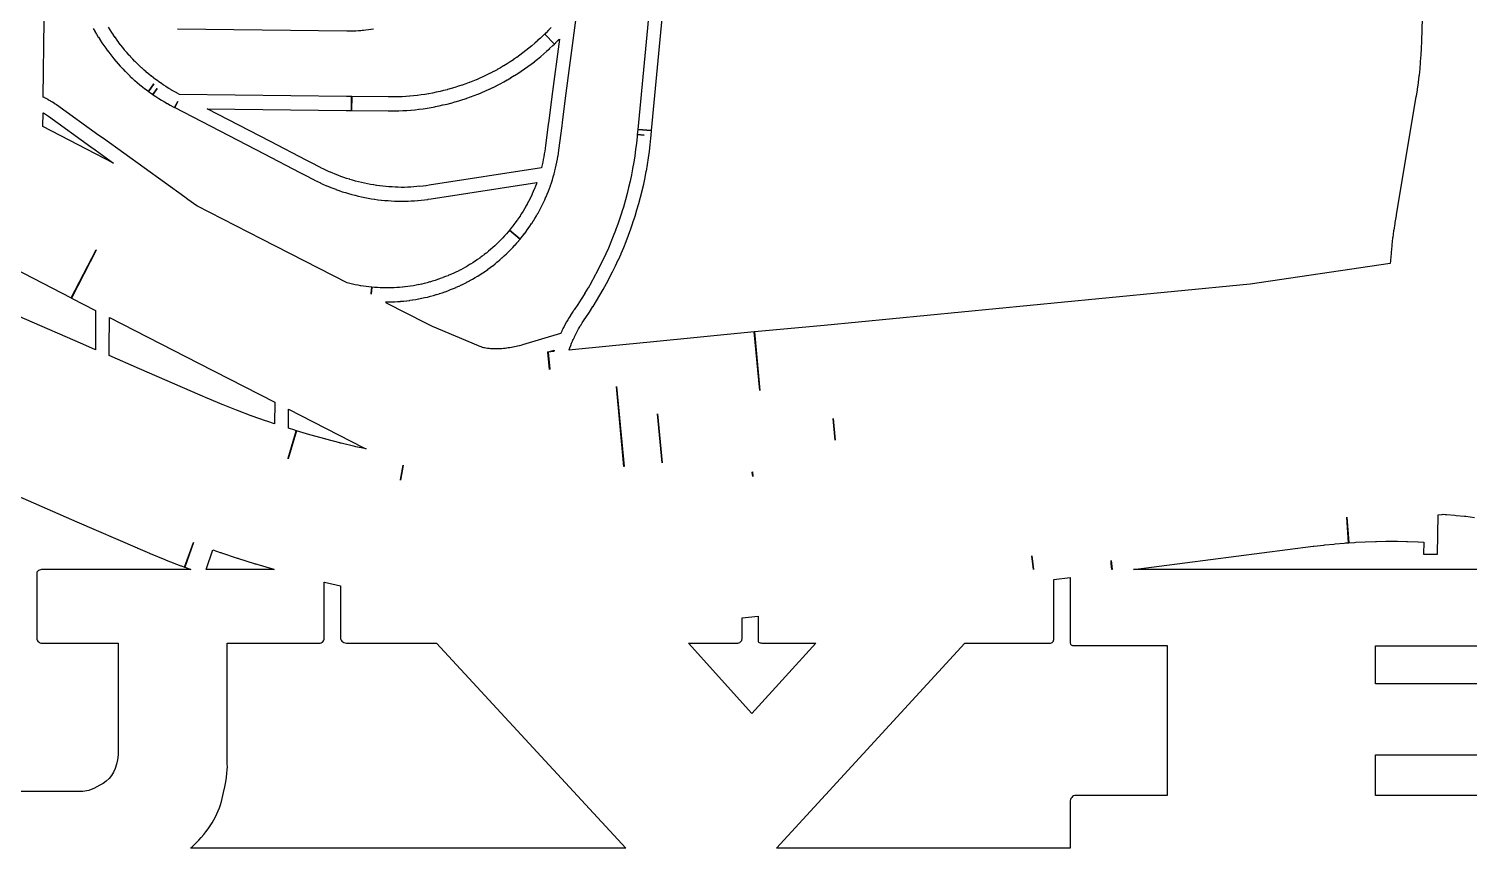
# Model space of a CAD drawing. Extents: x 0 to 1129, y 203 to 1017.
# Drawn here: x 695 to 811.9, y 298.6 to 365.1 of the extents above; entities that cross this region are included whole.
import ezdxf

# ---------------------------------------------------------------- set-up
doc = ezdxf.new("R2010")
doc.units = 0
doc.layers.get('0').update_dxf_attribs({"linetype": 'CONTINUOUS'})

msp = doc.modelspace()

# ---------------------------------------------------------------- linework, layer by layer
at = {"color": 1}
for points in [[(808.422575, 377.734621), (808.006286, 364.082132), (808.006286, 364.05391), (807.978064, 363.461244), (807.985063, 363.461244), (807.949774, 362.967355), (807.914508, 362.40291), (807.907508, 362.339422), (807.872219, 361.838466), (807.86522, 361.838466), (807.808776, 361.295199), (807.801777, 361.224621), (807.745332, 360.737799), (807.731334, 360.67431), (807.660778, 360.180399), (807.653779, 360.11691), (807.576157, 359.615954), (807.569158, 359.573644), (807.569158, 359.566645), (807.554934, 359.559646), (805.960401, 350.006446), (805.953402, 349.971157), (805.946403, 349.935868), (805.946403, 349.914645), (805.946403, 349.886422), (805.847647, 349.3502), (805.847647, 349.321978), (805.840648, 349.286689), (805.755982, 348.743422), (805.748983, 348.7152), (805.748983, 348.679934), (805.67845, 348.136645), (805.67145, 348.108422), (805.67145, 348.0802), (805.607939, 347.536911), (805.60094, 347.501645), (805.60094, 347.473422), (805.544496, 346.916022), (805.537497, 346.8878), (805.537497, 346.852534), (805.495141, 346.309267), (805.495141, 346.281045), (805.495141, 346.245756), (805.481142, 346.041133), (794.121675, 344.340756), (781.83092, 343.162467), (759.549453, 341.010534), (753.905009, 340.481356), (754.34952, 335.740022), (753.883853, 340.481356), (745.45952, 339.648823), (742.383298, 339.352467), (738.862564, 339.006756), (738.869563, 339.027979), (738.869563, 339.034978), (738.926008, 339.1902), (738.933007, 339.1902), (739.00354, 339.380689), (739.074118, 339.557089), (739.074118, 339.564088), (739.116429, 339.66991), (739.144651, 339.726355), (739.144651, 339.733354), (739.215229, 339.888553), (739.222228, 339.902777), (739.306895, 340.065044), (739.306895, 340.079042), (739.384517, 340.234264), (739.384517, 340.241263), (739.462117, 340.396463), (739.469116, 340.410687), (739.560827, 340.572954), (739.645494, 340.728176), (739.645494, 340.735175), (739.744272, 340.897464), (739.737273, 340.897464), (739.836073, 341.052686), (739.843072, 341.066684), (739.927739, 341.21484), (739.941737, 341.221839), (740.03347, 341.370017), (740.047469, 341.384015), (740.153313, 341.532193), (740.174536, 341.567482), (740.174536, 341.574481), (740.223914, 341.63797), (740.223914, 341.644969), (740.520247, 342.075369), (740.520247, 342.082368), (740.809514, 342.533924), (740.823738, 342.540923), (741.091826, 342.992479), (741.10605, 342.992479), (741.10605, 342.999478), (741.374139, 343.451033), (741.374139, 343.458032), (741.642273, 343.916632), (741.649272, 343.93063), (741.903272, 344.396297), (741.910271, 344.403296), (742.157226, 344.868985), (742.157226, 344.882984), (742.397115, 345.355717), (742.404114, 345.355717), (742.636937, 345.835495), (742.643936, 345.842494), (742.643936, 345.849493), (742.862669, 346.329271), (742.862669, 346.33627), (742.876667, 346.33627), (743.088334, 346.823092), (743.088334, 346.830091), (743.095333, 346.830091), (743.299956, 347.324003), (743.299956, 347.331002), (743.497511, 347.817824), (743.497511, 347.824823), (743.695067, 348.325756), (743.878511, 348.833756), (743.878511, 348.840755), (744.054889, 349.341688), (744.054889, 349.348687), (744.224222, 349.856687), (744.224222, 349.863687), (744.379467, 350.371687), (744.379467, 350.385685), (744.520578, 350.893685), (744.534576, 350.893685), (744.534576, 350.900684), (744.661599, 351.415751), (744.661599, 351.42275), (744.675597, 351.42275), (744.795553, 351.937794), (744.795553, 351.944793), (744.795553, 351.951792), (744.922553, 352.466837), (744.922553, 352.473836), (745.035442, 352.995969), (745.035442, 353.002969), (745.134219, 353.52508), (745.134219, 353.532079), (745.141218, 353.532079), (745.225885, 354.061234), (745.225885, 354.068233), (745.317596, 354.590322), (745.317596, 354.597321), (745.388152, 355.126476), (745.388152, 355.133475), (745.458707, 355.662631), (745.458707, 355.66963), (745.508107, 356.198785), (745.508107, 356.213009), (745.508107, 356.220008), (745.52933, 356.403453), (745.56462, 356.805631), (744.442775, 356.904386), (744.400442, 356.502231), (744.964886, 356.45283), (744.400442, 356.495186), (744.393442, 356.318786), (744.393442, 356.297563), (744.329954, 355.789563), (744.336953, 355.789563), (744.26642, 355.281563), (744.26642, 355.274564), (744.195842, 354.766564), (744.195842, 354.759565), (744.118242, 354.251565), (744.118242, 354.244566), (744.026508, 353.74361), (744.026508, 353.722387), (743.927753, 353.228498), (743.927753, 353.221499), (743.814864, 352.720543), (743.814864, 352.713544), (743.701975, 352.205544), (743.701975, 352.198545), (743.574953, 351.697612), (743.581952, 351.697612), (743.440841, 351.2037), (743.440841, 351.196701), (743.29973, 350.702812), (743.29973, 350.688814), (743.144508, 350.209036), (743.144508, 350.195038), (742.989285, 349.71526), (742.989285, 349.701262), (742.982286, 349.701262), (742.82002, 349.221484), (742.82002, 349.207486), (742.813021, 349.207486), (742.636643, 348.727708), (742.636643, 348.71371), (742.453199, 348.240977), (742.453199, 348.233977), (742.255643, 347.7542), (742.255643, 347.747201), (742.058087, 347.281511), (742.058087, 347.267513), (741.846421, 346.801824), (741.846421, 346.794825), (741.620643, 346.336225), (741.620643, 346.329226), (741.394865, 345.870603), (741.394865, 345.856605), (741.162043, 345.397983), (741.155044, 345.390984), (740.915155, 344.939428), (740.908156, 344.932429), (740.6612, 344.480873), (740.6612, 344.473874), (740.4072, 344.036407), (740.400201, 344.022409), (740.132068, 343.584942), (740.139067, 343.584942), (739.856844, 343.140453), (739.856844, 343.133454), (739.574622, 342.710121), (739.574622, 342.703122), (739.285333, 342.279788), (739.285333, 342.272789), (739.243022, 342.209278), (739.2148, 342.173989), (739.2148, 342.16699), (739.101911, 341.997657), (739.094912, 341.997657), (738.98909, 341.828323), (738.98909, 341.821324), (738.883246, 341.651991), (738.869247, 341.644992), (738.763425, 341.468591), (738.671692, 341.292214), (738.657694, 341.292214), (738.657694, 341.285215), (738.565983, 341.108815), (738.467182, 340.932414), (738.467182, 340.925415), (738.375471, 340.749038), (738.368472, 340.734814), (738.283806, 340.558436), (738.283806, 340.551437), (738.192072, 340.36797), (738.192072, 340.360971), (738.185073, 340.346973), (735.087695, 339.422706), (734.960695, 339.387417), (734.953696, 339.387417), (734.840807, 339.352128), (734.826583, 339.352128), (734.70665, 339.316862), (734.699651, 339.316862), (734.579695, 339.288639), (734.572696, 339.288639), (734.452763, 339.260417), (734.325763, 339.232195), (734.318764, 339.232195), (734.205875, 339.210972), (734.205875, 339.217971), (734.071831, 339.189749), (734.064832, 339.189749), (733.944898, 339.17575), (733.9309, 339.17575), (733.818011, 339.154527), (733.804013, 339.154527), (733.691124, 339.147528), (733.677126, 339.147528), (733.55717, 339.126305), (733.550171, 339.126305), (733.430238, 339.119306), (733.416014, 339.119306), (733.296081, 339.119306), (733.289082, 339.119306), (733.162059, 339.112307), (733.15506, 339.112307), (733.042171, 339.112307), (733.035172, 339.112307), (732.90815, 339.112307), (732.90115, 339.112307), (732.77415, 339.112307), (732.767151, 339.112307), (732.647218, 339.119306), (732.63322, 339.119306), (732.520331, 339.119306), (732.506333, 339.119306), (732.3864, 339.126305), (732.379401, 339.126305), (732.245356, 339.147528), (732.245356, 339.140529), (732.132467, 339.154527), (732.125468, 339.154527), (731.998468, 339.17575), (731.991469, 339.17575), (731.970246, 339.17575), (731.878535, 339.211017), (731.836179, 339.225241), (731.730357, 339.260507), (731.652757, 339.28873), (731.589246, 339.316952), (731.525735, 339.345174), (727.786313, 340.918574), (727.313579, 341.158441), (727.30658, 341.158441), (724.061025, 342.823552), (724.054026, 342.837776), (723.976426, 342.922442), (723.990424, 342.922442), (724.223269, 342.922442), (724.237267, 342.922442), (724.470089, 342.922442), (724.484313, 342.922442), (724.717135, 342.929441), (724.731133, 342.929441), (724.963978, 342.950665), (724.977976, 342.950665), (725.203754, 342.957664), (725.210753, 342.964663), (725.224751, 342.964663), (725.450529, 342.985886), (725.457528, 342.985886), (725.697439, 343.014108), (725.704439, 343.014108), (725.944327, 343.035331), (725.944327, 343.049329), (725.951327, 343.049329), (726.184149, 343.070553), (726.191148, 343.070553), (726.191148, 343.084551), (726.431059, 343.11984), (726.438058, 343.11984), (726.67088, 343.162151), (726.677879, 343.162151), (726.910724, 343.204506), (726.924722, 343.204506), (727.1505, 343.260951), (727.157499, 343.260951), (727.390344, 343.310329), (727.397343, 343.310329), (727.630165, 343.37384), (727.637164, 343.37384), (727.862942, 343.437329), (727.87694, 343.437329), (727.87694, 343.444328), (728.102718, 343.507839), (728.109717, 343.507839), (728.335495, 343.578394), (728.342494, 343.578394), (728.349493, 343.585394), (728.568204, 343.655972), (728.582202, 343.655972), (728.800936, 343.733572), (728.807935, 343.733572), (729.026668, 343.811171), (729.040666, 343.825395), (729.047666, 343.825395), (729.266377, 343.910062), (729.48511, 344.001773), (729.499108, 344.001773), (729.499108, 344.008772), (729.717819, 344.093439), (729.724818, 344.107663), (729.936485, 344.192329), (729.943484, 344.199329), (730.155173, 344.298106), (730.169172, 344.305105), (730.176171, 344.305105), (730.387837, 344.410927), (730.599504, 344.51675), (730.606503, 344.51675), (730.606503, 344.530974), (730.818147, 344.636796), (730.825146, 344.643795), (731.036813, 344.756684), (731.036813, 344.763683), (731.241413, 344.883616), (731.248412, 344.883616), (731.248412, 344.890615), (731.453034, 345.003504), (731.460033, 345.010503), (731.664633, 345.13748), (731.664633, 345.144479), (731.671632, 345.144479), (731.869188, 345.271479), (731.876187, 345.278479), (732.080787, 345.412545), (732.080787, 345.419545), (732.271298, 345.553611), (732.285296, 345.56061), (732.475808, 345.701722), (732.482807, 345.701722), (732.666274, 345.8499), (732.680272, 345.8499), (732.863739, 345.998078), (732.870738, 345.998078), (733.047116, 346.153277), (733.054115, 346.160276), (733.244604, 346.315498), (733.251603, 346.315498), (733.428003, 346.477788), (733.435002, 346.484787), (733.61138, 346.647076), (733.78778, 346.802275), (733.78778, 346.809274), (733.794779, 346.809274), (733.964112, 346.978608), (733.971111, 346.985607), (734.140445, 347.15494), (734.309778, 347.331318), (734.316777, 347.338317), (734.479066, 347.50765), (734.479066, 347.514649), (734.486065, 347.514649), (734.64131, 347.69105), (734.64131, 347.698049), (734.803577, 347.874426), (734.803577, 347.88865), (734.902354, 347.994472), (734.03451, 348.721183), (733.949843, 348.622428), (733.942844, 348.608204), (733.787622, 348.445938), (733.80162, 348.445938), (733.646398, 348.276604), (733.639399, 348.269605), (733.498287, 348.114406), (733.491288, 348.107406), (733.343133, 347.952184), (733.328909, 347.938186), (733.180754, 347.790008), (733.173754, 347.783009), (733.011465, 347.634854), (732.856243, 347.472564), (732.849244, 347.472564), (732.686978, 347.324409), (732.679978, 347.31741), (732.510645, 347.176299), (732.503646, 347.162301), (732.341357, 347.035301), (732.334358, 347.021302), (732.165025, 346.880191), (732.158025, 346.880191), (731.988692, 346.753191), (731.981693, 346.739193), (731.805293, 346.612193), (731.798294, 346.598195), (731.62896, 346.478262), (731.621961, 346.471263), (731.438494, 346.344263), (731.248006, 346.224329), (731.241006, 346.210105), (731.064629, 346.097217), (731.05763, 346.090217), (730.874163, 345.977329), (730.860164, 345.96333), (730.676697, 345.857508), (730.669698, 345.850509), (730.486254, 345.744687), (730.472256, 345.737688), (730.2747, 345.631866), (730.2747, 345.624867), (730.084189, 345.526089), (730.07719, 345.526089), (729.886678, 345.420244), (729.87268, 345.420244), (729.682169, 345.321489), (729.67517, 345.321489), (729.477614, 345.222689), (729.470615, 345.222689), (729.265993, 345.130978), (729.265993, 345.137977), (729.061393, 345.046266), (729.054394, 345.039267), (728.849771, 344.961645), (728.842772, 344.961645), (728.638172, 344.884022), (728.638172, 344.870024), (728.631173, 344.870024), (728.426551, 344.799446), (728.419552, 344.799446), (728.214952, 344.721846), (728.207953, 344.721846), (728.00333, 344.65129), (728.00333, 344.65829), (727.78462, 344.587757), (727.77762, 344.587757), (727.565954, 344.517178), (727.565954, 344.531402), (727.354287, 344.467891), (727.347288, 344.467891), (727.135644, 344.411447), (727.128645, 344.411447), (726.916978, 344.362069), (726.90298, 344.362069), (726.691313, 344.305625), (726.691313, 344.319623), (726.47258, 344.270245), (726.253869, 344.227912), (726.24687, 344.227912), (726.021092, 344.192646), (726.014093, 344.192646), (725.802426, 344.157356), (725.795427, 344.157356), (725.576716, 344.129134), (725.562718, 344.129134), (725.351051, 344.107911), (725.344052, 344.107911), (725.125341, 344.086688), (725.118342, 344.086688), (724.906698, 344.07269), (724.892474, 344.07269), (724.673763, 344.058692), (724.666764, 344.058692), (724.45512, 344.051692), (724.433897, 344.051692), (724.22223, 344.051692), (724.215231, 344.051692), (724.003587, 344.051692), (723.989363, 344.051692), (723.777719, 344.051692), (723.763495, 344.051692), (723.544784, 344.058692), (723.537785, 344.058692), (723.319074, 344.07269), (723.305076, 344.07269), (723.093409, 344.086688), (723.08641, 344.086688), (722.874766, 344.107911), (722.825366, 343.543467), (722.818366, 343.536468), (722.818366, 343.635245), (722.860677, 344.107979), (722.641966, 344.129202), (722.634967, 344.129202), (722.409189, 344.157424), (722.40219, 344.157424), (722.190524, 344.185646), (722.183524, 344.185646), (721.97188, 344.220935), (721.964881, 344.220935), (721.753215, 344.263246), (721.731991, 344.263246), (721.520347, 344.305602), (721.513348, 344.305602), (721.301682, 344.35498), (721.294682, 344.35498), (721.082993, 344.404357), (721.075994, 344.404357), (720.864327, 344.460802), (713.95695, 348.002713), (708.672327, 350.712047), (707.952661, 351.234135), (707.952661, 351.220137), (707.705705, 351.410626), (707.698706, 351.410626), (701.10175, 356.159026), (700.734861, 356.413026), (700.734861, 356.420025), (697.298817, 358.896536), (697.284819, 358.896536), (697.207196, 358.960025), (697.200197, 358.960025), (697.200197, 358.967024), (697.108486, 359.016424), (697.108486, 359.030422), (697.101487, 359.030422), (697.016821, 359.086867), (697.002822, 359.086867), (696.918156, 359.150378), (696.911157, 359.150378), (696.819423, 359.206823), (696.812424, 359.213822), (696.713669, 359.263222), (696.614868, 359.319666), (696.614868, 359.326665), (696.607869, 359.326665), (696.509092, 359.38311), (696.417358, 359.43251), (696.40336, 359.43251), (696.318693, 359.474821), (696.311694, 359.489045), (696.297696, 359.489045), (696.220073, 359.524311), (696.220073, 359.53831), (696.30474, 365.775421)], [(745.517297, 368.30788), (744.437808, 356.913169), (745.559652, 356.807347), (746.646185, 368.209124)], [(700.277029, 365.098155), (700.411096, 364.86531), (700.411096, 364.858311), (700.54514, 364.639578), (700.552139, 364.62558), (700.686184, 364.399802), (700.693183, 364.392803), (700.827227, 364.167025), (700.834226, 364.167025), (700.834226, 364.160026), (700.975337, 363.941315), (700.982336, 363.941315), (701.123447, 363.722604), (701.130447, 363.70838), (701.285691, 363.496736), (701.285691, 363.489737), (701.29269, 363.489737), (701.440846, 363.27807), (701.440846, 363.271071), (701.447845, 363.271071), (701.610111, 363.059382), (701.779445, 362.847738), (701.779445, 362.840738), (701.941734, 362.636116), (701.955732, 362.629117), (702.117999, 362.431561), (702.117999, 362.424562), (702.132223, 362.424562), (702.294489, 362.227007), (702.294489, 362.220008), (702.308487, 362.220008), (702.470776, 362.029519), (702.484775, 362.015295), (702.668242, 361.824806), (702.668242, 361.817807), (702.851663, 361.627318), (702.858663, 361.620319), (703.049151, 361.436897), (703.05615, 361.436897), (703.239595, 361.25343), (703.246594, 361.239432), (703.437105, 361.063032), (703.444104, 361.063032), (703.444104, 361.056033), (703.634616, 360.8867), (703.648614, 360.8797), (703.839103, 360.703323), (703.846102, 360.703323), (704.050724, 360.53399), (704.050724, 360.52699), (704.057723, 360.52699), (704.262323, 360.357657), (704.269322, 360.357657), (704.473945, 360.202435), (704.473945, 360.195436), (704.480944, 360.195436), (704.69261, 360.033147), (704.756122, 359.983746), (705.20061, 360.597591), (704.77021, 359.983746), (704.918388, 359.870858), (705.101833, 359.74388), (705.45461, 360.237746), (705.12301, 359.729746), (705.144234, 359.715748), (705.3559, 359.56757), (705.362899, 359.56757), (705.588677, 359.419392), (705.595676, 359.419392), (705.814387, 359.278281), (705.821386, 359.278281), (706.047164, 359.13717), (706.054163, 359.13717), (706.279941, 359.003126), (706.293939, 359.003126), (706.519717, 358.869082), (706.526716, 358.869082), (706.759561, 358.749126), (706.879494, 358.67857), (707.147605, 359.179526), (706.886538, 358.671526), (714.139649, 354.91797), (717.03245, 353.422193), (717.413427, 353.224637), (718.182494, 352.815392), (718.182494, 352.829616), (718.224827, 352.801394), (718.231826, 352.801394), (718.464671, 352.674372), (718.47167, 352.674372), (718.711536, 352.561483), (718.718535, 352.554484), (718.958424, 352.448639), (718.965423, 352.448639), (719.205335, 352.342817), (719.212334, 352.335818), (719.452223, 352.237063), (719.459222, 352.237063), (719.459222, 352.230063), (719.706155, 352.131286), (719.713154, 352.131286), (719.953021, 352.046619), (719.96002, 352.032621), (720.206953, 351.947954), (720.213952, 351.947954), (720.460885, 351.856221), (720.475109, 351.856221), (720.729109, 351.778621), (720.736108, 351.778621), (720.983064, 351.701021), (720.990063, 351.701021), (721.251107, 351.630443), (721.258106, 351.630443), (721.50504, 351.55991), (721.512039, 351.55991), (721.766039, 351.496399), (721.780037, 351.496399), (722.034037, 351.432887), (722.041036, 351.432887), (722.295036, 351.38351), (722.30926, 351.38351), (722.30926, 351.376511), (722.56326, 351.327133), (722.570259, 351.327133), (722.577258, 351.327133), (722.838325, 351.2848), (722.845324, 351.2848), (723.099324, 351.242466), (723.106323, 351.242466), (723.367368, 351.207177), (723.374367, 351.207177), (723.381366, 351.207177), (723.635366, 351.171911), (723.649364, 351.171911), (723.903364, 351.143689), (723.910363, 351.143689), (723.917362, 351.143689), (724.178407, 351.12969), (724.185406, 351.12969), (724.446473, 351.108467), (724.714584, 351.094243), (724.721583, 351.094243), (724.728582, 351.094243), (724.982582, 351.094243), (724.99658, 351.094243), (725.25058, 351.080245), (725.257579, 351.080245), (725.525713, 351.080245), (725.532712, 351.080245), (725.539711, 351.080245), (725.793711, 351.094243), (725.807935, 351.094243), (726.061935, 351.101242), (726.068934, 351.101242), (726.075933, 351.101242), (726.337, 351.115241), (726.343999, 351.115241), (726.605044, 351.136464), (726.619042, 351.136464), (726.873042, 351.164686), (726.880041, 351.164686), (727.148129, 351.185909), (727.148129, 351.199907), (727.155129, 351.199907), (727.409129, 351.22113), (727.416128, 351.22113), (727.430126, 351.235129), (727.684126, 351.270418), (736.249593, 352.596862), (736.221371, 352.512195), (736.221371, 352.505196), (736.143748, 352.300596), (736.143748, 352.293597), (736.136749, 352.293597), (736.059127, 352.088975), (735.967416, 351.884353), (735.967416, 351.877353), (735.882749, 351.672754), (735.882749, 351.665754), (735.783949, 351.468199), (735.783949, 351.4612), (735.685194, 351.270711), (735.685194, 351.256713), (735.579349, 351.066202), (735.579349, 351.059202), (735.473504, 350.861647), (735.473504, 350.854648), (735.367682, 350.671181), (735.360683, 350.657183), (735.254861, 350.466671), (735.254861, 350.459672), (735.141972, 350.269161), (735.141972, 350.262162), (735.014972, 350.078695), (735.021971, 350.078695), (734.902038, 349.895273), (734.895039, 349.881049), (734.768017, 349.704671), (734.768017, 349.697672), (734.648083, 349.521272), (734.634085, 349.514273), (734.507085, 349.337895), (734.507085, 349.330896), (734.373018, 349.154496), (734.366019, 349.140498), (734.231952, 348.978209), (734.231952, 348.96421), (734.090841, 348.801921), (734.090841, 348.787923), (734.034397, 348.731479), (734.902241, 348.004768), (734.96573, 348.075301), (734.96573, 348.0823), (735.113908, 348.272789), (735.120907, 348.272789), (735.262018, 348.456256), (735.269017, 348.463255), (735.269017, 348.470254), (735.410129, 348.660765), (735.424127, 348.667764), (735.551127, 348.858276), (735.565125, 348.858276), (735.565125, 348.872274), (735.692125, 349.062762), (735.699124, 349.062762), (735.833191, 349.267385), (735.84019, 349.274384), (735.967213, 349.47194), (735.967213, 349.478939), (735.974212, 349.478939), (736.101212, 349.683538), (736.101212, 349.690538), (736.221167, 349.89516), (736.228167, 349.902159), (736.3481, 350.106759), (736.355099, 350.113758), (736.467988, 350.325425), (736.467988, 350.332424), (736.580877, 350.537046), (736.580877, 350.544045), (736.686699, 350.755689), (736.700923, 350.762689), (736.792634, 350.974355), (736.806632, 350.988353), (736.898365, 351.207064), (736.912364, 351.207064), (736.99703, 351.425798), (737.004029, 351.432797), (737.095763, 351.658575), (737.102762, 351.658575), (737.102762, 351.665574), (737.194473, 351.884285), (737.194473, 351.891284), (737.27914, 352.117062), (737.27914, 352.124061), (737.356762, 352.342772), (737.356762, 352.349771), (737.37076, 352.349771), (737.441316, 352.582593), (737.518938, 352.808371), (737.518938, 352.822369), (737.589471, 353.048147), (737.589471, 353.055146), (737.617693, 353.146857), (737.652982, 353.287968), (737.659982, 353.287968), (737.659982, 353.294967), (737.72347, 353.527812), (737.72347, 353.534811), (737.77287, 353.760588), (737.77987, 353.760588), (737.77987, 353.774587), (737.836314, 354.000364), (737.836314, 354.007364), (737.878647, 354.240208), (737.885646, 354.247207), (737.885646, 354.254206), (737.935024, 354.487051), (737.935024, 354.49405), (737.970313, 354.726872), (737.977312, 354.733871), (738.012579, 354.973783), (738.012579, 354.980782), (738.047868, 355.220671), (738.301868, 357.196226), (738.337157, 357.471382), (738.591157, 359.439893), (739.437823, 365.952182)], [(737.423637, 365.182596), (737.211993, 364.970929), (737.211993, 364.96393), (737.000304, 364.752241), (736.993305, 364.745242), (736.894527, 364.639397), (737.684749, 363.835086), (737.790571, 363.940908), (737.79757, 363.947908), (738.023348, 364.18073), (738.037346, 364.187729), (738.086747, 364.237129), (737.479946, 359.580462), (737.225946, 357.611951), (737.183636, 357.343862), (736.929636, 355.368307), (736.894346, 355.142529), (736.894346, 355.13553), (736.859057, 354.916819), (736.859057, 354.90982), (736.823791, 354.698153), (736.823791, 354.691154), (736.781458, 354.479465), (736.781458, 354.458242), (736.739124, 354.253619), (736.739124, 354.239621), (736.68268, 354.034999), (736.68268, 354.028), (736.63328, 353.816356), (736.63328, 353.809356), (736.63328, 353.802357), (727.517502, 352.377158), (727.270569, 352.341869), (727.26357, 352.341869), (727.023703, 352.313646), (727.016704, 352.313646), (726.769771, 352.278357), (726.769771, 352.292581), (726.522815, 352.264359), (726.515816, 352.264359), (726.275905, 352.243136), (726.268906, 352.243136), (726.029017, 352.229138), (726.007794, 352.229138), (725.774949, 352.222139), (725.760951, 352.222139), (725.528129, 352.20814), (725.506906, 352.20814), (725.267017, 352.20814), (725.260018, 352.20814), (725.013084, 352.222139), (724.766151, 352.222139), (724.759152, 352.222139), (724.519263, 352.236363), (724.512264, 352.236363), (724.258264, 352.257586), (724.258264, 352.243588), (724.018353, 352.27181), (724.011354, 352.27181), (723.764398, 352.300032), (723.517465, 352.328254), (723.503466, 352.328254), (723.270644, 352.363521), (723.25642, 352.363521), (723.023598, 352.39881), (723.016599, 352.39881), (722.776688, 352.441143), (722.769689, 352.441143), (722.5298, 352.483476), (722.522801, 352.483476), (722.282934, 352.539921), (722.275935, 352.539921), (722.036046, 352.589298), (721.796158, 352.65281), (721.789158, 352.65281), (721.549292, 352.716321), (721.542293, 352.716321), (721.309448, 352.786854), (721.302449, 352.786854), (721.076671, 352.843298), (721.076671, 352.857522), (721.055448, 352.857522), (720.829671, 352.935122), (720.815672, 352.935122), (720.596939, 353.005678), (720.596939, 353.012677), (720.35705, 353.090299), (720.350051, 353.090299), (720.124273, 353.18201), (720.110275, 353.18201), (719.891541, 353.266677), (719.891541, 353.280901), (719.651652, 353.372612), (719.644653, 353.372612), (719.425942, 353.47139), (719.418943, 353.478389), (719.193166, 353.577144), (719.186166, 353.584143), (718.9745, 353.689965), (718.967501, 353.689965), (718.74879, 353.79581), (718.734791, 353.802809), (718.713568, 353.824032), (718.69957, 353.824032), (717.93757, 354.219143), (717.556548, 354.423743), (714.663792, 355.919521), (709.520281, 358.586543), (720.795059, 358.445432), (721.225436, 358.445432), (721.232436, 359.574321), (720.809102, 359.574321), (707.283591, 359.743654), (707.071947, 359.856543), (707.057723, 359.863542), (706.846079, 359.983476), (706.83908, 359.990475), (706.627413, 360.103364), (706.620414, 360.110363), (706.415791, 360.23734), (706.408792, 360.23734), (706.197148, 360.364363), (706.190149, 360.378361), (705.992594, 360.498317), (705.985594, 360.505316), (705.77395, 360.646427), (705.759726, 360.660425), (705.569238, 360.787448), (705.428127, 360.900337), (705.364615, 360.942647), (705.364615, 360.935648), (705.174127, 361.083804), (705.167127, 361.090803), (704.969572, 361.253069), (704.969572, 361.239071), (704.779083, 361.401337), (704.765085, 361.408337), (704.581641, 361.556492), (704.574641, 361.57049), (704.398264, 361.725712), (704.391265, 361.732711), (704.214865, 361.895001), (704.200866, 361.902), (704.024489, 362.064289), (704.01749, 362.071288), (703.841089, 362.240621), (703.83409, 362.24762), (703.664757, 362.416954), (703.657758, 362.423953), (703.488425, 362.60033), (703.481425, 362.607329), (703.319159, 362.776663), (703.31216, 362.783662), (703.142826, 362.967106), (703.156825, 362.967106), (702.987491, 363.157618), (702.980492, 363.164617), (702.818203, 363.348061), (702.818203, 363.35506), (702.670048, 363.545549), (702.663049, 363.552548), (702.500782, 363.743037), (702.507781, 363.743037), (702.359626, 363.940592), (702.352627, 363.947591), (702.211516, 364.145147), (702.204517, 364.152146), (702.070472, 364.356746), (702.063473, 364.363745), (701.929429, 364.554234), (701.92243, 364.568458), (701.788386, 364.766013), (701.781386, 364.780012), (701.654409, 364.977567), (701.64741, 364.991791), (701.52041, 365.203435)], [(707.107236, 365.076706), (720.851458, 364.907373), (720.865456, 364.907373), (720.95719, 364.907373), (721.154745, 364.907373), (721.161745, 364.907373), (721.168744, 364.907373), (721.366299, 364.907373), (721.373298, 364.907373), (721.570854, 364.914372), (721.577853, 364.914372), (721.782453, 364.935595), (721.789452, 364.935595), (721.979963, 364.942594), (721.993961, 364.942594), (722.092739, 364.963817), (722.18445, 364.970816), (722.198674, 364.970816), (722.389163, 364.992039), (722.396162, 364.992039), (722.593718, 365.013263), (722.600717, 365.013263), (722.798272, 365.041485), (722.805271, 365.048484), (722.81227, 365.048484), (723.009826, 365.076706)], [(721.225933, 358.443468), (724.210444, 358.408179), (724.393889, 358.408179), (724.718444, 358.408179), (724.732443, 358.408179), (725.049954, 358.415178), (725.056953, 358.415178), (725.381509, 358.429176), (725.388508, 358.429176), (725.705996, 358.4434), (725.719995, 358.450399), (726.037506, 358.471622), (726.044505, 358.471622), (726.051504, 358.471622), (726.369015, 358.506889), (726.376015, 358.506889), (726.693503, 358.542155), (726.707502, 358.542155), (727.025013, 358.584511), (727.032012, 358.584511), (727.039011, 358.584511), (727.356522, 358.626822), (727.356522, 358.641046), (727.674034, 358.683357), (727.681033, 358.690356), (727.688032, 358.690356), (727.998476, 358.7468), (728.005475, 358.7468), (728.005475, 358.753799), (728.322987, 358.817288), (728.336985, 358.817288), (728.640385, 358.887844), (728.654383, 358.887844), (728.661382, 358.887844), (728.971827, 358.965444), (728.978826, 358.965444), (729.28927, 359.043066), (729.29627, 359.043066), (729.303269, 359.043066), (729.613713, 359.134777), (729.620712, 359.134777), (729.92409, 359.219444), (729.931089, 359.226443), (729.938088, 359.226443), (730.241488, 359.32522), (730.248487, 359.32522), (730.558932, 359.423998), (730.558932, 359.430997), (730.565931, 359.430997), (730.862287, 359.536819), (730.876285, 359.536819), (731.172641, 359.649708), (731.17964, 359.649708), (731.48304, 359.776708), (731.490039, 359.776708), (731.497038, 359.776708), (731.793394, 359.896641), (731.800393, 359.896641), (731.800393, 359.910865), (732.08966, 360.030799), (732.096659, 360.030799), (732.392992, 360.164865), (732.399991, 360.171865), (732.406991, 360.171865), (732.689213, 360.312976), (732.696212, 360.312976), (732.71021, 360.312976), (732.992432, 360.454087), (732.992432, 360.461086), (732.999431, 360.461086), (733.281654, 360.616331), (733.288653, 360.616331), (733.570875, 360.77153), (733.577874, 360.77153), (733.860096, 360.933819), (733.867095, 360.933819), (734.142273, 361.096108), (734.149273, 361.096108), (734.149273, 361.110107), (734.42445, 361.272396), (734.43145, 361.272396), (734.706628, 361.448773), (734.713627, 361.448773), (734.98176, 361.625174), (734.988759, 361.639172), (735.256871, 361.822616), (735.26387, 361.822616), (735.524914, 362.006061), (735.524914, 362.01306), (735.538912, 362.01306), (735.792912, 362.210615), (735.799911, 362.210615), (736.053911, 362.401127), (736.053911, 362.408126), (736.06791, 362.408126), (736.314865, 362.612748), (736.321864, 362.612748), (736.56882, 362.824415), (736.575819, 362.824415), (736.822775, 363.036081), (736.822775, 363.043081), (737.069731, 363.254725), (737.07673, 363.268949), (737.309552, 363.480593), (737.316551, 363.487592), (737.55644, 363.706303), (737.563439, 363.713302), (737.676328, 363.833258), (736.893172, 364.637568), (736.886173, 364.644567), (736.780351, 364.524612), (736.773352, 364.524612), (736.773352, 364.517613), (736.554641, 364.320057), (736.540643, 364.306059), (736.32191, 364.108503), (736.31491, 364.094505), (736.082088, 363.89695), (735.856311, 363.69235), (735.849311, 363.69235), (735.616467, 363.494794), (735.609468, 363.487795), (735.369579, 363.304351), (735.36258, 363.297351), (735.122713, 363.120951), (735.115714, 363.106953), (734.868781, 362.923509), (734.868781, 362.930508), (734.621825, 362.747041), (734.614826, 362.740042), (734.367871, 362.570708), (734.353872, 362.563709), (734.099872, 362.40142), (734.092873, 362.394421), (733.838873, 362.225088), (733.838873, 362.239086), (733.570785, 362.069753), (733.563786, 362.069753), (733.309786, 361.907486), (733.295787, 361.907486), (733.034743, 361.759308), (733.027744, 361.752309), (732.759633, 361.611198), (732.752634, 361.611198), (732.4845, 361.470087), (732.477501, 361.463088), (732.202323, 361.329021), (732.195324, 361.329021), (731.93428, 361.194954), (731.920056, 361.194954), (731.637833, 361.06091), (731.355611, 360.940954), (731.348612, 360.940954), (731.073434, 360.828065), (731.059436, 360.814067), (730.784258, 360.708222), (730.777259, 360.708222), (730.495037, 360.602378), (730.495037, 360.595378), (730.488038, 360.595378), (730.191704, 360.496601), (730.191704, 360.489602), (730.184705, 360.489602), (729.902483, 360.404935), (729.606127, 360.30618), (729.592129, 360.30618), (729.30284, 360.214446), (729.013551, 360.136846), (728.992327, 360.129847), (728.703038, 360.059292), (728.696039, 360.059292), (728.406773, 359.981669), (728.406773, 359.988668), (728.103373, 359.918113), (728.096374, 359.918113), (727.792973, 359.854624), (727.785974, 359.854624), (727.496685, 359.805224), (727.475462, 359.805224), (727.186173, 359.74878), (727.179174, 359.74878), (726.875796, 359.706446), (726.868797, 359.706446), (726.572486, 359.664113), (726.558262, 359.664113), (726.261952, 359.628846), (726.254953, 359.628846), (725.951575, 359.600624), (725.937351, 359.600624), (725.648084, 359.572402), (725.626861, 359.572402), (725.330551, 359.558178), (725.316327, 359.558178), (725.020016, 359.54418), (725.013017, 359.54418), (724.709639, 359.537181), (724.70264, 359.537181), (724.392196, 359.537181), (724.385196, 359.537181), (724.215863, 359.537181), (724.208864, 359.537181), (721.238486, 359.57247), (721.225933, 358.443468)], [(696.206956, 358.252866), (696.228179, 358.238868), (696.249402, 358.231869), (696.31998, 358.189558), (696.326979, 358.189558), (696.397535, 358.147202), (696.404534, 358.133204), (696.475067, 358.090848), (696.489291, 358.083849), (696.559824, 358.027405), (696.566823, 358.027405), (696.637378, 357.978004), (696.644378, 357.978004), (700.087489, 355.501516), (700.087489, 355.494517), (700.440289, 355.240517), (701.907845, 354.182206), (696.192822, 357.145539), (696.206956, 358.252866)], [(700.510822, 347.133424), (700.510822, 347.119425), (698.514111, 343.217692), (700.468511, 342.215826), (700.447288, 339.210136), (700.447288, 339.033759), (699.424244, 339.47827), (694.689955, 341.545537), (693.067177, 342.251092), (693.10951, 346.03287), (698.492911, 343.23887), (700.510822, 347.133424)], [(701.5974, 341.644247), (708.815222, 337.947135), (714.995889, 334.77918), (714.981891, 333.029402), (714.353958, 333.241091), (714.255157, 333.276358), (713.175668, 333.650291), (713.119224, 333.671514), (713.076891, 333.685512), (711.990335, 334.094734), (711.905668, 334.130001), (710.82618, 334.553334), (710.727379, 334.59569), (709.647891, 335.047246), (709.577335, 335.075468), (708.956446, 335.336512), (708.949447, 335.343511), (704.03878, 337.481356), (701.562292, 338.5538), (701.57629, 339.1888), (701.5974, 341.644247)], [(737.672444, 339.012513), (737.672444, 339.005514), (737.637178, 338.892625), (737.164444, 338.843225), (737.298511, 337.467403), (737.284287, 337.418025), (737.150243, 338.850292), (737.122021, 338.850292), (737.672444, 339.012513)], [(742.710111, 336.042), (743.338067, 329.565), (743.323843, 329.565), (742.710111, 336.042)], [(716.124778, 334.207556), (722.1714, 331.110155), (722.411266, 330.983178), (721.585778, 331.1666), (721.494067, 331.194822), (720.372222, 331.455889), (720.315778, 331.462888), (720.266378, 331.484111), (719.151622, 331.7734), (719.081044, 331.794623), (719.052822, 331.801622), (717.945111, 332.112067), (717.846333, 332.13329), (716.752734, 332.46489), (716.082444, 330.193023), (716.082444, 330.249468), (716.618667, 332.083912), (716.745667, 332.46489), (716.738668, 332.46489), (716.632846, 332.500179), (716.110734, 332.662445), (716.110734, 332.965846), (716.124778, 334.207556)], [(746.033266, 333.840667), (746.428378, 329.868378), (746.421378, 329.868378), (746.033266, 333.840667)], [(760.278444, 333.459599), (760.454822, 331.688666), (760.447823, 331.688666), (760.278444, 333.459599)], [(725.402822, 329.670754), (725.409821, 329.663755), (725.205199, 328.457244), (725.205199, 328.485466), (725.402822, 329.670754)], [(690.153289, 328.909409), (698.937467, 325.085321), (703.841067, 322.95452), (703.869289, 322.947521), (703.883513, 322.940522), (704.836002, 322.531277), (704.871291, 322.517279), (704.906557, 322.496056), (706.091891, 322.023322), (706.134224, 322.002099), (706.190668, 321.973877), (707.368935, 321.515255), (707.411291, 321.508255), (707.446557, 321.494257), (707.686446, 321.402524), (708.420224, 323.385146), (707.693513, 321.402524), (708.194446, 321.219102), (696.157668, 321.219102)], [(753.737933, 329.120444), (753.787333, 328.746488), (753.76611, 328.746488), (753.716733, 329.113377), (753.737933, 329.120444)], [(832.830734, 321.218537), (784.662444, 321.218537), (799.232155, 323.088248), (799.267444, 323.088248), (800.078822, 323.187026), (800.170556, 323.194025), (800.9114, 323.271625), (801.017222, 323.278624), (801.743933, 323.349157), (801.849778, 323.363381), (802.096734, 323.37038), (801.955622, 325.444714), (801.962622, 325.444714), (802.110777, 323.377425), (802.58351, 323.405647), (802.689355, 323.412646), (803.430177, 323.447935), (804.276844, 323.483201), (804.368555, 323.483201), (805.116466, 323.504425), (805.215221, 323.504425), (805.956066, 323.504425), (806.061888, 323.504425), (806.802733, 323.483201), (806.887399, 323.483201), (807.734066, 323.447935), (808.199733, 323.426712), (808.185734, 322.460112), (809.314623, 322.445888), (809.356957, 325.634999), (809.688579, 325.677355), (809.759044, 325.684377)], [(809.759044, 325.684377), (809.942511, 325.677378), (810.027178, 325.670378), (810.725667, 325.606867), (810.810333, 325.599868), (811.508822, 325.529313), (811.600556, 325.522313), (812.306111, 325.430602)], [(709.9794, 322.812754), (710.579111, 322.594043), (710.621444, 322.587044), (710.670822, 322.565821), (711.954956, 322.135421), (711.997266, 322.114198), (712.046667, 322.107199), (713.337845, 321.690932), (713.394289, 321.676934), (713.457778, 321.669935), (713.542444, 321.641713), (714.734822, 321.288912), (714.777178, 321.267689), (714.833622, 321.253691), (714.9606, 321.218425), (709.422, 321.218425), (709.9794, 322.812754)], [(776.393333, 322.31882), (776.407332, 322.31882), (776.541376, 321.218154), (776.527378, 321.218154), (776.393333, 322.31882)], [(782.835044, 321.937798), (782.926778, 321.218154), (782.898556, 321.218154), (782.835044, 321.704976), (782.835044, 321.937798)], [(695.699069, 320.929813), (695.699069, 315.659324)], [(719.010511, 320.173931), (719.045778, 320.166932), (720.322822, 319.891777), (720.322822, 315.721932)], [(719.010511, 315.658444), (719.010511, 320.173931)], [(778.192511, 315.594977), (778.192511, 320.399822), (779.504822, 320.561976)], [(779.504822, 320.561976), (779.504822, 315.369087)], [(752.898333, 315.594865), (752.898333, 317.274087), (754.203622, 317.429309)], [(754.203622, 317.429309), (754.203622, 315.432598)], [(696.087113, 315.235991), (702.296002, 315.235991), (702.296002, 306.169591)], [(720.908444, 315.23511), (728.126289, 315.23511), (743.486222, 298.598088), (708.180222, 298.598088)], [(711.143556, 305.420821), (711.143556, 315.23511), (718.587178, 315.23511)], [(754.690444, 315.235042), (758.881444, 315.235042), (753.681489, 309.512976), (748.545044, 315.235042), (752.446778, 315.235042)], [(779.504822, 302.330533), (779.504822, 298.598133), (755.706444, 298.598133), (770.981711, 315.235155), (777.839711, 315.235155)], [(779.963444, 315.044644), (787.371778, 315.044644), (787.371778, 302.880866), (779.991667, 302.880866)], [(814.74713, 311.919496), (804.28373, 311.919496), (804.28373, 315.009852), (823.072686, 315.009852), (823.072686, 310.910563)], [(823.33373, 306.846563), (823.33373, 302.88134), (804.28373, 302.88134), (804.28373, 306.169229), (814.422575, 306.169229)], [(699.43849, 303.206257), (691.183513, 303.206257)]]:
    msp.add_lwpolyline(points, dxfattribs=at)
for points in [[(695.84018, 321.120302), (695.750027, 321.059342), (695.703742, 320.998878), (695.699069, 320.929813)], [(696.157668, 321.219102), (696.03909, 321.215038), (695.930175, 321.181262), (695.84018, 321.120302)], [(695.699069, 315.659324), (695.702907, 315.527876), (695.741763, 315.423319), (695.819002, 315.34888)], [(718.897622, 315.347999), (718.972039, 315.422438), (719.009066, 315.527041), (719.010511, 315.658444)], [(720.322822, 315.721932), (720.33095, 315.530924), (720.398503, 315.402953), (720.520378, 315.333865)], [(752.785444, 315.340865), (752.863315, 315.408575), (752.897633, 315.494619), (752.898333, 315.594865)], [(778.114889, 315.340977), (778.170385, 315.408688), (778.193776, 315.494732), (778.192511, 315.594977)], [(695.819002, 315.34888), (695.89615, 315.274328), (695.985445, 315.237278), (696.087113, 315.235991)], [(718.587178, 315.23511), (718.71849, 315.23511), (718.823025, 315.273447), (718.897622, 315.347999)], [(720.520378, 315.333865), (720.642298, 315.264777), (720.770268, 315.231001), (720.908444, 315.23511)], [(752.446778, 315.235042), (752.593691, 315.237752), (752.707529, 315.273109), (752.785444, 315.340865)], [(754.203622, 315.432598), (754.209493, 315.339103), (754.259231, 315.283517), (754.358822, 315.263265)], [(754.358822, 315.263265), (754.45839, 315.242945), (754.570511, 315.230798), (754.690444, 315.235042)], [(777.839711, 315.235155), (777.968382, 315.237865), (778.05928, 315.273222), (778.114889, 315.340977)], [(779.504822, 315.369087), (779.507757, 315.18483), (779.5549, 315.080294), (779.638889, 315.058642)], [(779.638889, 315.058642), (779.722878, 315.036968), (779.830687, 315.033807), (779.963444, 315.044644)], [(702.296002, 306.169591), (702.211267, 305.079084), (701.806199, 304.30374), (701.075379, 303.855368)], [(710.7414, 302.626821), (711.056383, 303.980856), (711.192075, 304.915666), (711.143556, 305.420821)], [(701.075379, 303.855368), (700.344537, 303.406974), (699.799487, 303.191356), (699.43849, 303.206257)], [(708.377778, 298.781555), (709.639243, 299.994681), (710.426237, 301.272764), (710.7414, 302.626821)], [(779.638889, 302.718577), (779.551513, 302.612236), (779.506899, 302.481578), (779.504822, 302.330533)], [(779.991667, 302.880866), (779.843331, 302.876125), (779.726265, 302.824964), (779.638889, 302.718577)], [(708.180222, 298.598088), (708.247617, 298.656338), (708.314244, 298.720437), (708.377778, 298.781555)]]:
    msp.add_open_spline(points, degree=3, dxfattribs=at)

doc.saveas('drawing.dxf')
